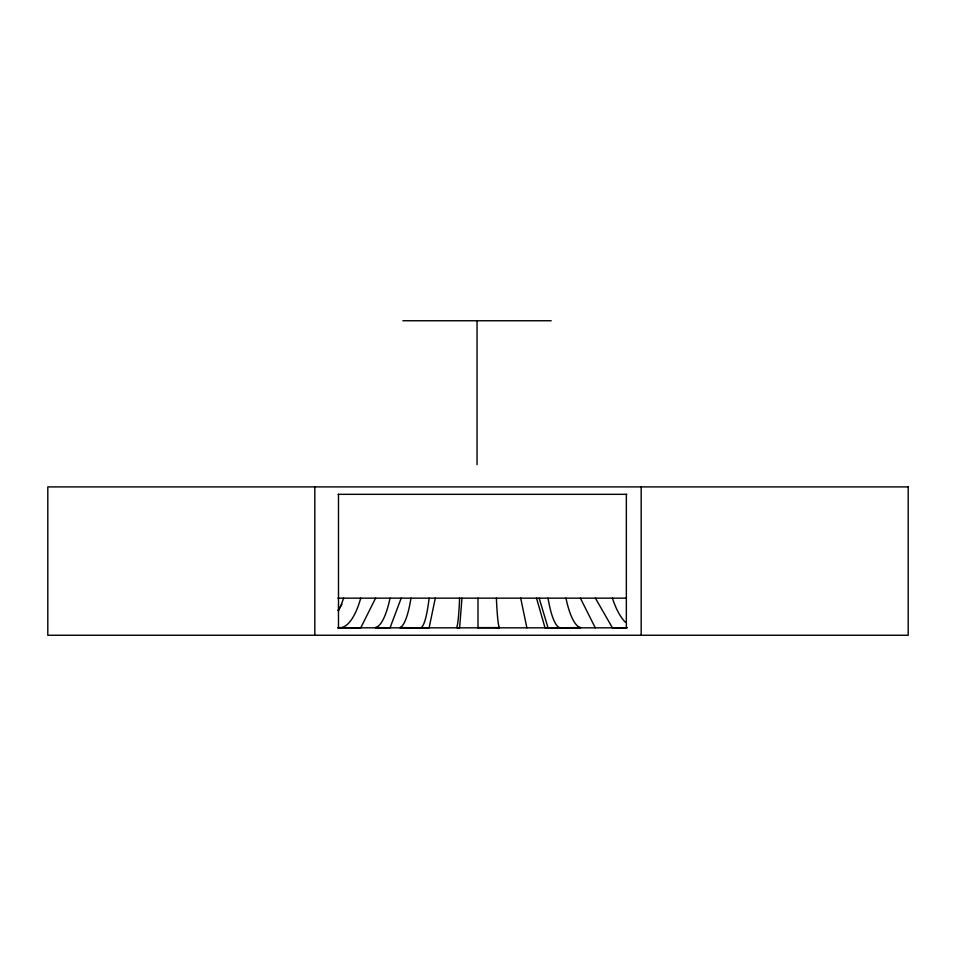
<?xml version="1.0" encoding="UTF-8"?>
<svg xmlns="http://www.w3.org/2000/svg" width="956" height="956" viewBox="0 0 956 956"><rect width="100%" height="100%" fill="white"/><g stroke="black" fill="none" stroke-linecap="round" stroke-linejoin="round"><path stroke-width="1.43" d="M461.951 598.157L459.621 627.829L456.586 627.614A83.734 4.386 -90 0 0 459.621 598.157M435.303 598.157L429.113 627.829L399.931 627.614A83.734 15.977 -90 0 0 410.972 598.157M401.197 598.157L390.048 627.829L375.553 627.614A83.734 20.96 -90 0 0 390.048 598.157M375.6 598.157L360.735 627.829L338.567 627.614M337.946 610.525L341.937 604.335M496.379 627.829L499.414 627.614A83.734 4.386 -90 0 1 496.379 598.157M547.788 627.769L545.028 627.829L536.531 598.157M565.952 598.157A83.734 20.96 -90 0 0 580.447 627.614L548.039 627.829L539.16 598.157M565.952 627.829L580.447 627.614M627.196 627.686L612.426 627.829L595.397 598.157M402.87 320.75L551.206 320.75M338.077 494.324L626.849 494.324M337.97 598.157L626.443 598.157M375.553 627.614L378.54 627.614M478 627.614L499.414 627.614M337.934 627.829L626.849 627.829M337.659 627.769L342.093 627.817M399.931 627.614L410.972 627.829M580.4 598.157L595.265 627.829M520.697 598.157L526.887 627.829M641.177 486.903L641.177 635.25M626.347 494.324L626.347 627.829M478 598.157L478 627.829M477.044 320.75L477.044 464.652M338.484 494.324L338.484 627.829M314.823 486.903L314.823 635.25M625.547 622.404A83.734 32.038 -90 0 1 612.426 598.157M429.113 598.157A83.734 11.651 -90 0 1 421.058 627.614M360.735 598.157A83.734 27.951 90 0 1 341.423 627.614M343.574 598.157A83.734 32.038 90 0 1 338.532 610.669M559.571 627.614A83.734 16.694 90 0 1 548.039 598.157M908.2 486.903L47.8 486.903L47.8 635.25L908.2 635.25L908.2 486.903"/></g></svg>
